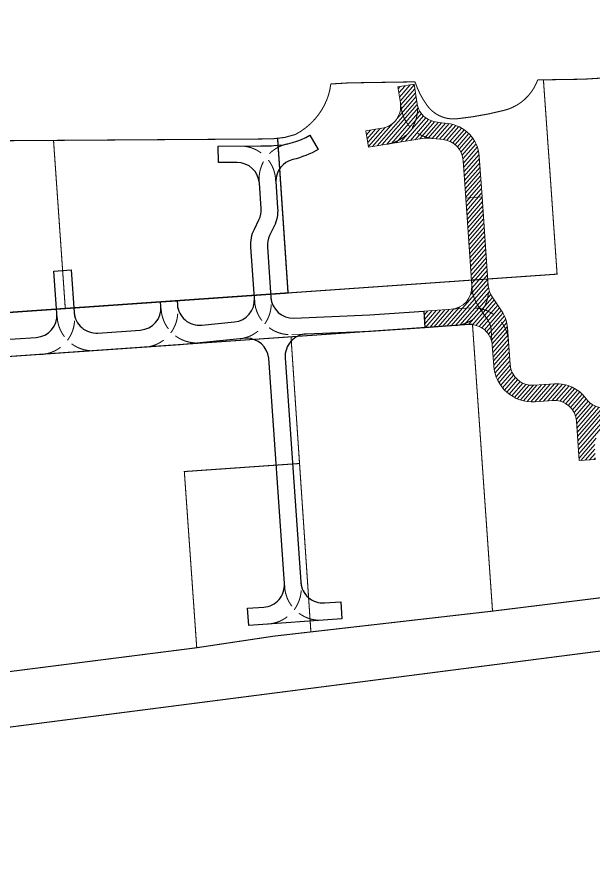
# Model space of a CAD drawing. Header units: millimetres. Extents: x 306 to 836129804, y -168137 to 818603917.
# Drawn here: x 834759788 to 834969618, y 817899291 to 818204609 of the extents above; entities that cross this region are included whole.
import ezdxf
from ezdxf.xclip import XClip

# ---------------------------------------------------------------- set-up
doc = ezdxf.new("R2010")
doc.units = ezdxf.units.MM
doc.header["$LTSCALE"] = 3
doc.header["$XCLIPFRAME"] = 0
for name, pattern in [('ACAD_ISO03W100', [30, 12, -18]), ('DASHED', [0.75, 0.5, -0.25]), ('DGN Style 2', [1.947273044689957e-06, 0, -1.947273044689957e-06]), ('HIDDEN', [0.375, 0.25, -0.125])]:
    doc.linetypes.add(name, pattern=pattern)
doc.layers.get('Defpoints').update_dxf_attribs({"color": 32})
for name, color, linetype in [('00_Xref', 7, 'Continuous'), ('_PARCEL BOUNDARY', 10, 'DASHED'), ('AR-ROAD_AR_BS_MI_', 251, 'Continuous')]:
    doc.layers.add(name, color=color, linetype=linetype)
doc.layers.add('Eva-New', color=1, linetype='ACAD_ISO03W100', lineweight=18)
pattern_1 = [(49, (0, 0), (-838.6710210225554, 729.0455959657013), [])]

# ---------------------------------------------------------------- blocks, each defined once
blk = doc.blocks.new('x-baseplan')
at = {"layer": 'AR-ROAD_AR_BS_MI_', "color": 8, "linetype": 'DGN Style 2', "lineweight": 0}
blk.add_line((834656.20732525, 818182.6213086406), (834821.615266281, 818183.7198989453), dxfattribs=at)
blk = doc.blocks.new('PB1')
at = {"layer": '_PARCEL BOUNDARY', "ltscale": 5, "const_width": 382.5, "flags": 128}
blk.add_lwpolyline([(834493654.0001229, 817517222.0994015), (834495220.0000008, 817517337.4055538), (834492444.0000008, 817557035.4055538), (834498761.0000008, 817565962.4055538, 0.1039453279034611), (834533697.0000008, 817549820.4055538, 0.02814852517119689), (834560518.0000008, 817544745.4055538), (834570883.0000008, 817541589.4055538, 0.01218113012605105), (834580152.0000008, 817539059.4055538, 0.01181689527257956), (834589680.0000008, 817538655.4055538, 0.01895900769302935), (834627610.0000008, 817539489.4055538), (834630540.0000008, 817540418.4055538), (834634554.0000008, 817540697.4056759), (834637584.0000008, 817540183.4055538, 0.004978743369814412), (834647569.0000008, 817541071.4055538), (834660846.0111092, 817542394.4067745, -0.02316027545200003), (834692882.2128915, 817544092.3540401), (834848633.0000008, 817545126.4056759), (834853232.0000008, 817545226.4055538), (834857282.0000008, 817545692.4056759), (834861211.0000008, 817546780.4055538, 0.08894422378079146), (834868247.0000008, 817552295.4055538, 0.09128275039785394), (834872755.0000008, 817559703.4055538, 0.06185807621675871), (834874097.0000008, 817565165.4055538), (834880689.0000008, 817565564.4055538), (834904743.0000008, 817565941.4055538, 0.07734061700058462), (834909188.6641854, 817557307.1221066, 0.2674729698631412), (834920028.1553963, 817552489.5266476, 0.03637730442615884), (834937243.165162, 817555572.4476681, 0.2494227361332762), (834949395.0000008, 817566641.4056759), (834966122.0000008, 817566903.4055538), (835091811.0000008, 817574777.4055538), (835119690.0000008, 817576586.4055538), (835121800.0000008, 817571864.4055538, 0.07369685434770203), (835125906.0000008, 817566838.4055538), (835207274.0000008, 817579502.4055538), (835208699.0000008, 817570346.4055538), (835222078.0000008, 817575222.4055538), (835227487.0109872, 817576187.407507, 0.04905368402648331), (835256687.0000008, 817584425.4055538), (835337017.0000008, 817589446.4055538, -0.0621863410645765), (835336509.915162, 817536748.7755489, 0.05571216091389759), (835335348.4786385, 817485197.0270138), (835335994.0000008, 817477945.4055538), (835339286.0000008, 817458795.4055538), (835342221.0000008, 817441416.4055538), (835346043.0000008, 817404387.4055538), (835266281.0000008, 817393086.4055538), (835170777.0000008, 817384907.4055538), (835121934.0000008, 817378609.4055538), (835122014.0000008, 817377733.4056759), (835091934.0000008, 817373836.4055538), (835080292.0000008, 817372113.4056759), (835071867.0000008, 817371247.4055538), (835046358.0000008, 817368019.4055538), (835046275.0000008, 817368216.4055538), (834552235.0000008, 817304559.4055538), (834499769.9895264, 817284511.1912314)], format="xyb", dxfattribs=at)
at = {"layer": '_PARCEL BOUNDARY', "ltscale": 5, "flags": 128}
for points, const_width in [([(834951492.9177254, 817566674.2659054), (834953903.0000008, 817532536.0994015), (834956464.0000008, 817495914.0994015), (834858529.0001229, 817489069.0994015)], 382.5), ([(834854731.121827, 817545398.897131), (834858529.0001229, 817489069.0994015), (834620586.0000008, 817472439.0994015), (834611000.0000008, 817471769.0992794), (834606246.9747323, 817538665.7335567)], 500), ([(834745090.0000008, 817465102.0994015), (834925661.0000008, 817477723.0992794), (834932967.0000008, 817373210.0994015)], 382.5)]:
    blk.add_lwpolyline(points, dxfattribs=dict(at, const_width=const_width))
at = {"layer": '_PARCEL BOUNDARY', "ltscale": 5, "const_width": 382.5, "elevation": 994000, "flags": 128}
blk.add_lwpolyline([(834773165.2712411, 817544625.3645382), (834777445.246827, 817483402.1000118)], dxfattribs=at)
at = {"layer": '_PARCEL BOUNDARY', "ltscale": 5, "const_width": 382.5}
for points in [[(834859604.8713387, 817473106.1098995), (834866851.0000008, 817365639.0992794), (834853309.0000008, 817364088.0992794), (834825297.0000008, 817359878.0994015), (834820780.0000008, 817424033.0994015), (834862716.0000008, 817426965.0994015)], [(834979977.0000008, 817379021.0994015), (834932967.0000008, 817373210.0994015)], [(834932967.0000008, 817373210.0994015), (834866851.0000008, 817365639.0992794)], [(834825297.0000008, 817359878.0994015), (834547391.0000008, 817324442.0994015), (834507889.0000008, 817309232.0994015)]]:
    blk.add_lwpolyline(points, dxfattribs=at)

msp = doc.modelspace()

# ---------------------------------------------------------------- hatches: boundary and pattern name
at = {"layer": 'Eva-New', "linetype": 'Continuous', "ltscale": 0.01}
h = msp.add_hatch(dxfattribs=at)
h.set_pattern_fill('ANSI31', color=8, scale=350, angle=4)
h.set_pattern_definition(pattern_1)
edge = h.paths.add_edge_path()
edge.add_arc((834914147.3837332, 818151841.0145317), 8099.99999993359, 2.091246918350415, 83.99250274052805)
edge.add_line((834914995.1183722, 818159896.5310254), (834910152.0439665, 818160406.1993924))
edge.add_line((834910152.0439665, 818160406.1993924), (834908039.6883829, 818160351.3537375))
edge.add_line((834908039.6883829, 818160351.3537375), (834887791.0767531, 818157150.7698306))
edge.add_line((834887791.0767531, 818157150.7698306), (834886854.3204991, 818163077.1926743))
edge.add_line((834886854.3204991, 818163077.1926743), (834892681.9696286, 818163998.3363233))
edge.add_arc((834891417.3486853, 818171999.0071623), 8100.000000334466, 278.9821088500475, 368.9821088508804)
edge.add_line((834899418.0195243, 818173263.6281058), (834898496.8758751, 818179091.2772356))
edge.add_line((834898496.8758751, 818179091.2772356), (834904423.2987189, 818180028.0334889))
edge.add_line((834904423.2987189, 818180028.0334889), (834905540.0560755, 818172962.8270525))
edge.add_arc((834913540.7269138, 818174227.4479944), 8099.99999940464, 188.9821088408427, 231.1126634444576)
edge.add_arc((834914768.6106707, 818177424.0370154), 11407.54261380099, 236.3990745660682, 263.9925027357151)
edge.add_line((834913574.7132598, 818166079.1422403), (834916529.899069, 818165768.1487266))
edge.add_arc((834915169.3373002, 818152839.5420082), 13000.00000023997, 3.99890852508679, 83.99250273010563, ccw=False)
edge.add_line((834928137.6872264, 818153746.1291221), (834929169.4426506, 818138987.295297))
edge.add_line((834929169.4426506, 818138987.295297), (834923190.4454762, 818138569.317543))
edge.add_line((834923190.4454762, 818138569.317543), (834922241.9889725, 818152136.5919621))
h = msp.add_hatch(dxfattribs=at)
h.set_pattern_fill('ANSI31', color=8, scale=350, angle=4)
h.set_pattern_definition(pattern_1)
edge = h.paths.add_edge_path()
edge.add_arc((834990991.6325724, 818071459.5481217), 8100.000000958647, 273.9989061843989, 285.6962719082131)
edge.add_arc((835004314.7321174, 818072315.7511252), 14099.9999996429, 217.8625581231001, 273.9989085264983)
edge.add_line((835005298.030449, 818058250.0792828), (835005298.0322311, 818058250.0546486))
edge.add_line((835005298.0322311, 818058250.0546486), (834977714.9482132, 818056321.785541))
edge.add_arc((834978279.8217226, 818048241.5059719), 8099.999999829435, 93.99890852472339, 183.998913210202)
edge.add_line((834970199.5421997, 818047676.6318017), (834970497.6684003, 818043412.0660645))
edge.add_line((834970497.6684003, 818043412.0660645), (834964512.276037, 818042993.6424729))
edge.add_line((834964512.276037, 818042993.6424729), (834963507.7159792, 818057363.4365644))
edge.add_arc((834955427.4364588, 818056798.5623562), 8099.999999924454, 3.998913479773395, 93.9989083352993)
edge.add_line((834954862.5629761, 818064878.8419274), (834948449.5919396, 818064430.5260922))
edge.add_arc((834947466.2936565, 818078496.1979142), 14099.99997587773, 183.99891325175, 273.9989083355997, ccw=False)
edge.add_line((834933400.6219188, 818077512.8984243), (834932875.7522132, 818085020.9313917))
edge.add_arc((834924816.9042331, 818084448.8854847), 8079.125403580018, 4.060249459601526, 94.14698044533685)
edge.add_line((834924232.6599754, 818092506.8583025), (834908371.3708436, 818091398.02899))
edge.add_line((834908371.3708436, 818091398.02899), (834907953.0195024, 818097382.3701705))
edge.add_line((834907953.0195024, 818097382.3701705), (834917901.3429883, 818098077.835462))
edge.add_arc((834917336.46852, 818106158.1149641), 8099.999999861289, 273.9989153233847, 363.9989084705938)
edge.add_line((834925416.7480898, 818106722.9884659), (834923190.4454764, 818138569.317543))
edge.add_line((834923190.4454764, 818138569.317543), (834929169.4426508, 818138987.2952971))
edge.add_line((834929169.4426508, 818138987.2952971), (834931434.568573, 818106585.6133192))
edge.add_arc((834939514.7113577, 818107152.4401407), 8100.000004137235, 184.0127592177957, 213.953093778405)
edge.add_line((834932795.8011413, 818102628.4766605), (834936459.8865385, 818097186.6421025))
edge.add_arc((834925501.0089347, 818090193.5737877), 13000.00010729717, 5.409283878987026, 32.54272217079591, ccw=False)
edge.add_line((834938443.1161774, 818091419.0789517), (834939386.0141289, 818077931.3241596))
edge.add_arc((834947466.2936798, 818078496.1979398), 8100.000000514451, 183.9989104440409, 273.9989080637515)
edge.add_line((834948031.1671243, 818070415.9183655), (834955541.4613639, 818070940.9454688))
edge.add_arc((834956448.048458, 818057972.5955412), 13000.00000009144, 35.563950254864096, 93.9989084371557, ccw=False)
edge.add_arc((834973612.1993066, 818070244.5931622), 8099.999999131237, 215.5639500597126, 273.9989061962752)
edge.add_line((834974177.0724876, 818062164.3135707), (834991556.5057518, 818063379.2685283))

# ---------------------------------------------------------------- linework, layer by layer
at = {"layer": 'Defpoints', "linetype": 'Continuous', "ltscale": 0.01}
msp.add_lwpolyline([(834751489.5995953, 818086792.9327474), (834766901.9846386, 818087870.3801203, 0.4142134968653547), (834774417.3888928, 818096515.5330716), (834773332.9710078, 818112027.6779186), (834779617.6328957, 818112467.0239828), (834780702.0504292, 818096954.8841531, 0.4142136278722381), (834789347.2053137, 818089439.478218), (834804759.5515331, 818090516.9228768, 0.4142134861620708), (834812274.955808, 818099162.0755323), (834812159.7726017, 818100809.724052), (834818145.1648756, 818101228.1488725), (834818243.9694185, 818099814.7904173, 0.4224678567347049), (834827115.9208174, 818092318.4443833), (834839013.4513922, 818093486.8705558, 0.4060072525539308), (834846302.0590053, 818102112.965417), (834845001.2068582, 818120721.0422646, -0.1316525420963436), (834846285.3420228, 818127326.6792493), (834847927.660957, 818130693.7700021, 0.1316524720782521), (834848727.7760998, 818134809.5877452), (834848084.9551694, 818144004.874568, 0.3958269676777817), (834839951.1119263, 818151539.8240734), (834833181.1104995, 818151495.0544415), (834833141.2767512, 818157494.9224145), (834848650.9832463, 818157597.8931117, 0.002387752187975284), (834850140.8348945, 818157614.8998325, 0.005101802520398818), (834853323.1593746, 818157698.9121244, 0.120937347320294), (834866483.8891809, 818161444.9343741), (834869454.7947055, 818156232.0925013, -0.07129717588125238), (834860295.3843513, 818152619.7734857, 0.3474190439364774), (834854068.0308561, 818144739.2153058), (834854735.4930867, 818134907.9140401, -0.1311421652556218), (834853449.5646398, 818128328.3045046), (834851807.2680942, 818124961.2596524, 0.1316525539910635), (834851007.1531336, 818120845.4393071), (834852294.3631132, 818102432.5196394, 0.4055273087950169), (834860698.9357605, 818094903.890076), (834888345.1614395, 818096011.6281811), (834907952.8961219, 818097382.3615454), (834908371.2474631, 818091398.020365), (834888582.0384601, 818090014.5984484), (834865248.0064052, 818089081.3481578, 0.4229749745545595), (834857491.4296362, 818080422.9435393), (834863206.2776059, 817998674.6933919, 0.4142135623733956), (834871851.4323642, 817991159.2892643), (834877731.4676658, 817991570.3501463), (834878165.5718209, 817985360.6915123), (834844253.964287, 817982990.0024623), (834843819.9414845, 817989198.4973838), (834849699.3783044, 817989609.5164268, 0.4142135624031955), (834857214.7824328, 817998254.6711851), (834851477.7682836, 818080319.9982567, 0.3826651910625795), (834843425.7516898, 818087539.6428756), (834819215.3015667, 818085161.9962374), (834743955.5610678, 818079900.7463101)], format="xyb", dxfattribs=at)
at = {"layer": 'Eva-New', "linetype": 'HIDDEN', "ltscale": 10000}
for p, q in [((834899418.391817, 818173263.6541377), (834899745.8099742, 818171192.2311412)), ((834848036.5311335, 818144697.5601926), (834848084.9428076, 818144005.0514201)), ((834853998.3215677, 818145453.5972514), (834854087.6952369, 818144175.1441497)), ((834925476.7326202, 818105864.9348149), (834925416.7480897, 818106722.988466)), ((834931472.3827943, 818106044.696682), (834931434.5685731, 818106585.6133193)), ((834846383.4058795, 818100949.3324405), (834846303.1867057, 818102096.8342102)), ((834852383.9721652, 818101150.699598), (834852294.3631144, 818102432.5196398)), ((834812361.0379765, 818097930.7069556), (834812274.8394886, 818099163.7403154)), ((834818361.4672357, 818098134.0339882), (834818246.4719331, 818099778.9937531)), ((834927661.6464024, 818099510.8398014), (834931139.263688, 818094345.9443707)), ((834774417.2718822, 818096517.2068768), (834774518.508003, 818095069.0664572)), ((834780701.9337496, 818096956.5532306), (834780803.1698909, 818095508.4125192)), ((834917901.3430709, 818098077.8342804), (834924911.6309447, 818098567.9071633)), ((834932500.6330445, 818090386.8544009), (834932875.7521975, 818085020.9316152)), ((834859871.2786161, 818088866.3046217), (834865248.0064064, 818089081.3481581)), ((834857307.0899317, 817996934.250986), (834857214.7824336, 817998254.6711851)), ((834863298.6670812, 817997353.1005561), (834863206.359053, 817998673.5283393))]:
    msp.add_line(p, q, dxfattribs=at)
at = {"layer": 'Eva-New', "linetype": 'Continuous', "ltscale": 0.01}
msp.add_lwpolyline([(834922241.9889725, 818152136.5919621, 0.3733936769945922), (834914995.1183722, 818159896.5310254), (834910152.0439665, 818160406.1993924), (834908039.6883829, 818160351.3537375), (834887791.0767531, 818157150.7698306), (834886854.3204991, 818163077.1926743), (834892681.9696286, 818163998.3363233, 0.4142135623766798), (834899418.0195243, 818173263.6281058), (834898496.8758751, 818179091.2772356), (834904423.2987189, 818180028.0334889), (834905540.0560755, 818172962.8270525, 0.1859283269970046), (834908455.619523, 818167922.5544335, 0.1209842019236208), (834913574.7132598, 818166079.1422403), (834916529.899069, 818165768.1487266, -0.3639385813043744), (834928137.6872264, 818153746.1291221), (834929169.4426506, 818138987.295297), (834923190.4454762, 818138569.317543)], format="xyb", close=True, dxfattribs=at)
msp.add_lwpolyline([(834970497.6684003, 818043412.0660645), (834964512.276037, 818042993.6424729), (834963507.7159792, 818057363.4365644, 0.4142135360704957), (834954862.5629761, 818064878.8419274), (834948449.5919396, 818064430.5260922, -0.4142135372423213), (834933400.6219188, 818077512.8984243), (834932875.7522132, 818085020.9313917, 0.4146569964547191), (834924232.6599754, 818092506.8583025), (834908371.3708436, 818091398.02899), (834907953.0195024, 818097382.3701705), (834917901.3429883, 818098077.835462, 0.4142135273422645), (834925416.7480898, 818106722.9884659), (834923190.4454764, 818138569.317543), (834929169.4426508, 818138987.2952971), (834931434.568573, 818106585.6133192, 0.1313876547630431), (834932795.8011413, 818102628.4766605), (834936459.8865385, 818097186.6421025, -0.1189482310502726), (834938443.1161774, 818091419.0789517), (834939386.0141289, 818077931.3241596, 0.4142135502048717), (834948031.1671243, 818070415.9183655), (834955541.4613639, 818070940.9454688, -0.2606433790683954), (834967023.1176918, 818065533.5419569, 0.2606433695348259), (834974177.0724876, 818062164.3135707)], format="xyb", dxfattribs=at)
at = {"layer": 'Eva-New', "linetype": 'HIDDEN', "ltscale": 10000}
for centre, radius, start, end in [((834892675.970479, 818171084.2609875), 13000, 278.9821073736394, 8.982107373661265), ((834912586.3928022, 818173221.8696901), 13000, 188.982107373661, 263.9925027283437), ((834841029.9716414, 818144547.0101393), 12999.99999998344, 3.998908518189024, 90.38038757643531), ((834861004.8810596, 818145604.1473044), 13000.00000005393, 102.0869728488562, 183.9989085148473), ((834918504.032868, 818105138.10957), 13000, 273.9989213294507, 3.998908514847554), ((834938445.0825465, 818106771.5219269), 13000, 183.9989085148473, 213.9530937799397), ((834839415.622239, 818100244.1124859), 13000, 275.7033238367812, 3.998908518189024), ((834859351.7558057, 818101855.9195524), 13000, 183.9989085148619, 272.2903379425404), ((834805393.1173096, 818097227.4468758), 13000, 273.9989085166463, 3.998908518189024), ((834825329.3879027, 818098837.2940671), 13000, 183.9989085148473, 275.7033238376108), ((834925818.2180566, 818085599.557237), 13000, 3.998908514847554, 93.99890851539868), ((834767834.8199646, 818094601.8254073), 13000, 273.9989085162304, 3.998908514847554), ((834787486.8579292, 818095975.6535691), 13000, 183.9989085148619, 273.9989085160225), ((834924420.3534751, 818089821.9808925), 8100, 3.998908518189024, 33.95309377993974), ((834850330.317155, 817996446.5134442), 13000, 273.9989085165878, 3.99890851617105), ((834870275.439858, 817997840.838098), 13000, 183.9989085166912, 273.998908515986)]:
    msp.add_arc(centre, radius, start, end, dxfattribs=at)

# ---------------------------------------------------------------- block references
msp.add_blockref('PB1', (-0.5600396394729614, 614971.3320208788))
at = {"layer": '00_Xref'}
ref = msp.add_blockref('x-baseplan', (0, 0), dxfattribs=dict(at, xscale=1000, yscale=1000, zscale=1000))
XClip(ref).set_block_clipping_path([(834130.0932744878, 818214.2808966772), (834660.7980561039, 818251.3812309058), (834689.2509440434, 817844.3745563453), (834158.5461624272, 817807.2742220557)])

doc.saveas('drawing.dxf')
